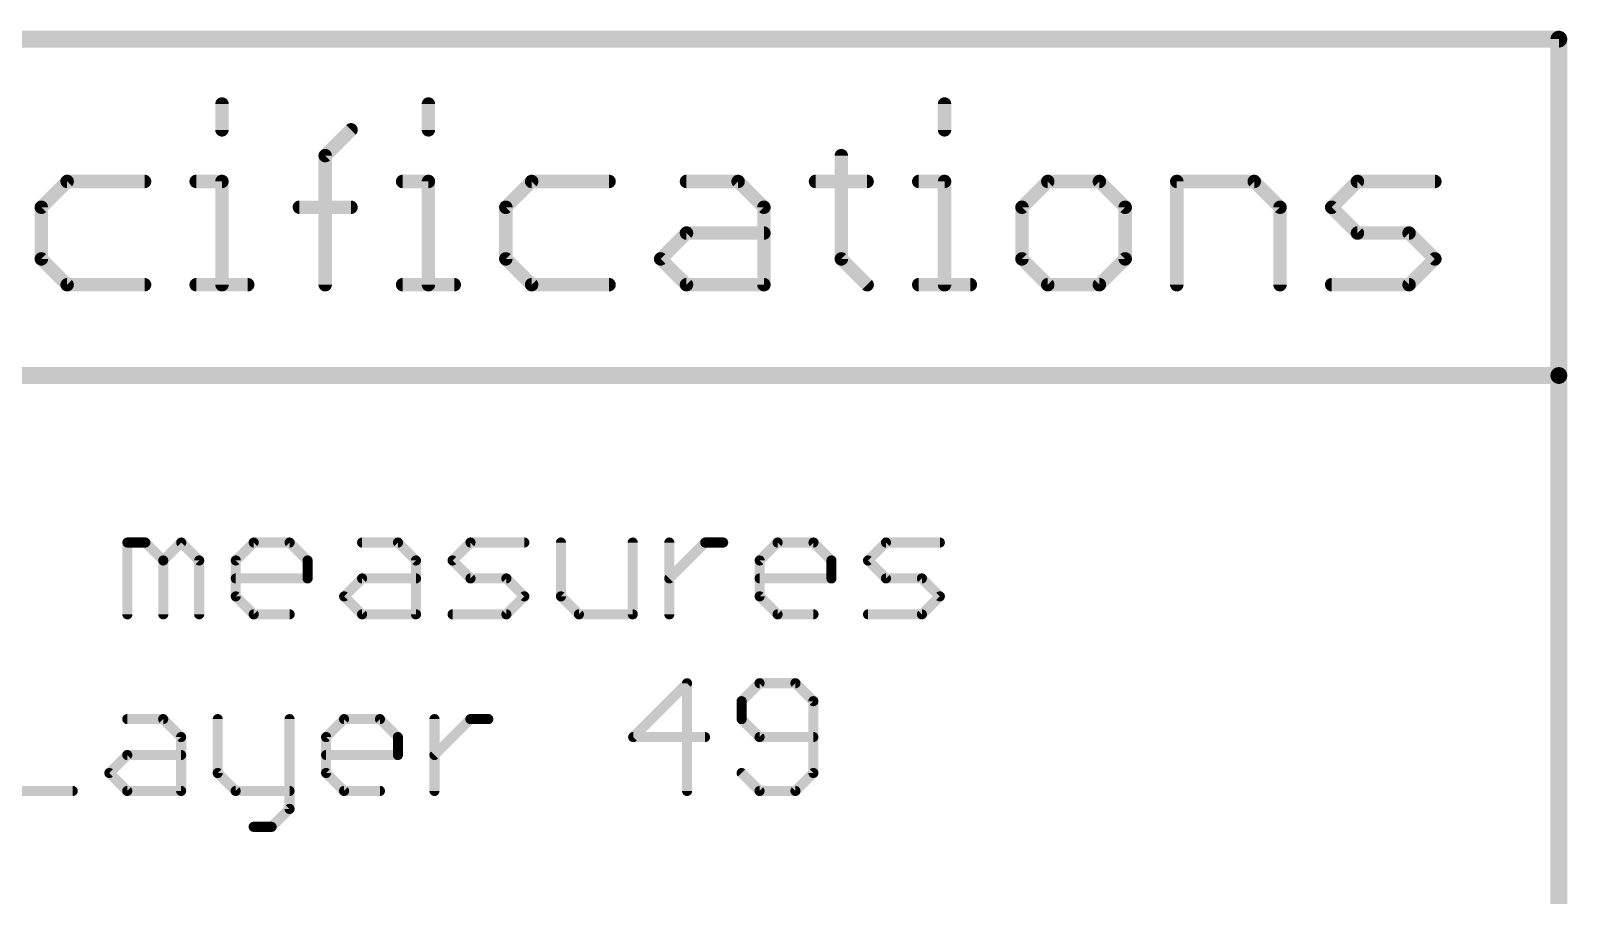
# Model space of a CAD drawing. Extents: x -1 to 129, y -23 to 41.
# Drawn here: x 106.11 to 129.32, y 28.36 to 41.42 of the extents above; entities that cross this region are included whole.
import ezdxf

# ---------------------------------------------------------------- set-up
doc = ezdxf.new("R2010")
doc.units = 0
doc.layers.add('51', color=53, linetype='CONTINUOUS')

msp = doc.modelspace()

# ---------------------------------------------------------------- linework, layer by layer
at = {"layer": '51'}
for points, const_width in [([(129.19, 41.29), (78.39, 41.29)], 0.254), ([(129.19, 36.21), (129.19, 41.29)], 0.254), ([(108.9966, 40.3102), (108.9966, 39.9204)], 0.2032), ([(112.115, 40.3102), (112.115, 39.9204)], 0.2032), ([(119.9109, 40.3102), (119.9109, 39.9204)], 0.2032), ([(110.5558, 39.5306), (110.9456, 39.9204)], 0.2032), ([(110.5558, 37.5816), (110.5558, 39.5306)], 0.2032), ([(118.3517, 39.5306), (118.3517, 37.9714)], 0.2032), ([(106.6578, 39.1408), (106.268, 38.751)], 0.2032), ([(107.8272, 39.1408), (106.6578, 39.1408)], 0.2032), ([(108.6068, 39.1408), (108.9966, 39.1408)], 0.2032), ([(108.9966, 39.1408), (108.9966, 37.5816)], 0.2032), ([(111.7252, 39.1408), (112.115, 39.1408)], 0.2032), ([(112.115, 39.1408), (112.115, 37.5816)], 0.2032), ([(113.6741, 39.1408), (113.2844, 38.751)], 0.2032), ([(114.8435, 39.1408), (113.6741, 39.1408)], 0.2032), ([(116.0129, 39.1408), (116.7925, 39.1408)], 0.2032), ([(116.7925, 39.1408), (117.1823, 38.751)], 0.2032), ([(117.9619, 39.1408), (118.7415, 39.1408)], 0.2032), ([(119.5211, 39.1408), (119.9109, 39.1408)], 0.2032), ([(119.9109, 39.1408), (119.9109, 37.5816)], 0.2032), ([(121.4701, 39.1408), (121.0803, 38.751)], 0.2032), ([(122.2497, 39.1408), (121.4701, 39.1408)], 0.2032), ([(122.6395, 38.751), (122.2497, 39.1408)], 0.2032), ([(123.4191, 37.5816), (123.4191, 39.1408)], 0.2032), ([(123.4191, 39.1408), (124.5885, 39.1408)], 0.2032), ([(124.5885, 39.1408), (124.9783, 38.751)], 0.2032), ([(125.7579, 38.751), (126.1477, 39.1408)], 0.2032), ([(126.1477, 39.1408), (127.3171, 39.1408)], 0.2032), ([(106.268, 38.751), (106.268, 37.9714)], 0.2032), ([(110.166, 38.751), (110.9456, 38.751)], 0.2032), ([(113.2844, 38.751), (113.2844, 37.9714)], 0.2032), ([(117.1823, 38.751), (117.1823, 37.5816)], 0.2032), ([(121.0803, 38.751), (121.0803, 37.9714)], 0.2032), ([(122.6395, 37.9714), (122.6395, 38.751)], 0.2032), ([(124.9783, 38.751), (124.9783, 37.5816)], 0.2032), ([(126.1477, 38.3612), (125.7579, 38.751)], 0.2032), ([(115.6231, 37.9714), (116.0129, 38.3612)], 0.2032), ([(116.0129, 38.3612), (117.1823, 38.3612)], 0.2032), ([(126.9273, 38.3612), (126.1477, 38.3612)], 0.2032), ([(127.3171, 37.9714), (126.9273, 38.3612)], 0.2032), ([(106.268, 37.9714), (106.6578, 37.5816)], 0.2032), ([(113.2844, 37.9714), (113.6741, 37.5816)], 0.2032), ([(116.0129, 37.5816), (115.6231, 37.9714)], 0.2032), ([(118.3517, 37.9714), (118.7415, 37.5816)], 0.2032), ([(121.0803, 37.9714), (121.4701, 37.5816)], 0.2032), ([(122.2497, 37.5816), (122.6395, 37.9714)], 0.2032), ([(126.9273, 37.5816), (127.3171, 37.9714)], 0.2032), ([(106.6578, 37.5816), (107.8272, 37.5816)], 0.2032), ([(108.6068, 37.5816), (109.3864, 37.5816)], 0.2032), ([(111.7252, 37.5816), (112.5048, 37.5816)], 0.2032), ([(113.6741, 37.5816), (114.8435, 37.5816)], 0.2032), ([(117.1823, 37.5816), (116.0129, 37.5816)], 0.2032), ([(119.5211, 37.5816), (120.3007, 37.5816)], 0.2032), ([(121.4701, 37.5816), (122.2497, 37.5816)], 0.2032), ([(125.7579, 37.5816), (126.9273, 37.5816)], 0.2032), ([(78.39, 36.21), (129.19, 36.21)], 0.254), ([(129.19, -13.16), (129.19, 36.21)], 0.254), ([(107.5679, 32.6032), (107.5679, 33.6879)], 0.1524), ([(107.5679, 33.6879), (107.839, 33.6879)], 0.1524), ([(107.839, 33.6879), (108.1102, 33.4167)], 0.1524), ([(108.1102, 33.4167), (108.3814, 33.6879)], 0.1524), ([(108.3814, 33.6879), (108.6525, 33.4167)], 0.1524), ([(109.205, 33.4167), (109.4762, 33.6879)], 0.1524), ([(109.4762, 33.6879), (110.0185, 33.6879)], 0.1524), ([(110.0185, 33.6879), (110.2897, 33.4167)], 0.1524), ([(111.1133, 33.6879), (111.6557, 33.6879)], 0.1524), ([(111.6557, 33.6879), (111.9268, 33.4167)], 0.1524), ([(112.4793, 33.4167), (112.7505, 33.6879)], 0.1524), ([(112.7505, 33.6879), (113.564, 33.6879)], 0.1524), ([(114.1165, 33.6879), (114.1165, 32.8744)], 0.1524), ([(115.2011, 32.6032), (115.2011, 33.6879)], 0.1524), ([(115.7536, 32.6032), (115.7536, 33.6879)], 0.1524), ([(115.7536, 33.1455), (116.296, 33.6879)], 0.1524), ([(116.296, 33.6879), (116.5671, 33.6879)], 0.1524), ([(117.1179, 33.4167), (117.3891, 33.6879)], 0.1524), ([(117.3891, 33.6879), (117.9314, 33.6879)], 0.1524), ([(117.9314, 33.6879), (118.2026, 33.4167)], 0.1524), ([(118.7551, 33.4167), (119.0263, 33.6879)], 0.1524), ([(119.0263, 33.6879), (119.8398, 33.6879)], 0.1524), ([(108.1102, 33.4167), (108.1102, 32.6032)], 0.1524), ([(108.6525, 33.4167), (108.6525, 32.6032)], 0.1524), ([(109.205, 32.8744), (109.205, 33.4167)], 0.1524), ([(110.2897, 33.4167), (110.2897, 33.1455)], 0.1524), ([(111.9268, 33.4167), (111.9268, 32.6032)], 0.1524), ([(112.7505, 33.1455), (112.4793, 33.4167)], 0.1524), ([(117.1179, 32.8744), (117.1179, 33.4167)], 0.1524), ([(118.2026, 33.4167), (118.2026, 33.1455)], 0.1524), ([(119.0263, 33.1455), (118.7551, 33.4167)], 0.1524), ([(110.2897, 33.1455), (109.205, 33.1455)], 0.1524), ([(110.8422, 32.8744), (111.1133, 33.1455)], 0.1524), ([(111.1133, 33.1455), (111.9268, 33.1455)], 0.1524), ([(113.2928, 33.1455), (112.7505, 33.1455)], 0.1524), ([(113.564, 32.8744), (113.2928, 33.1455)], 0.1524), ([(118.2026, 33.1455), (117.1179, 33.1455)], 0.1524), ([(119.5686, 33.1455), (119.0263, 33.1455)], 0.1524), ([(119.8398, 32.8744), (119.5686, 33.1455)], 0.1524), ([(109.4762, 32.6032), (109.205, 32.8744)], 0.1524), ([(111.1133, 32.6032), (110.8422, 32.8744)], 0.1524), ([(113.2928, 32.6032), (113.564, 32.8744)], 0.1524), ([(114.1165, 32.8744), (114.3876, 32.6032)], 0.1524), ([(117.3891, 32.6032), (117.1179, 32.8744)], 0.1524), ([(119.5686, 32.6032), (119.8398, 32.8744)], 0.1524), ([(110.0185, 32.6032), (109.4762, 32.6032)], 0.1524), ([(111.9268, 32.6032), (111.1133, 32.6032)], 0.1524), ([(112.4793, 32.6032), (113.2928, 32.6032)], 0.1524), ([(114.3876, 32.6032), (115.2011, 32.6032)], 0.1524), ([(117.9314, 32.6032), (117.3891, 32.6032)], 0.1524), ([(118.7551, 32.6032), (119.5686, 32.6032)], 0.1524), ([(116.0214, 31.5632), (115.2079, 30.7497)], 0.1524), ([(116.0214, 29.9362), (116.0214, 31.5632)], 0.1524), ([(117.1162, 31.5632), (116.8451, 31.292)], 0.1524), ([(117.6586, 31.5632), (117.1162, 31.5632)], 0.1524), ([(117.9297, 31.292), (117.6586, 31.5632)], 0.1524), ([(116.8451, 31.292), (116.8451, 31.0209)], 0.1524), ([(117.9297, 30.2074), (117.9297, 31.292)], 0.1524), ([(107.5662, 31.0209), (108.1085, 31.0209)], 0.1524), ([(108.1085, 31.0209), (108.3797, 30.7497)], 0.1524), ([(108.9322, 31.0209), (108.9322, 30.2074)], 0.1524), ([(110.0168, 31.0209), (110.0168, 29.665)], 0.1524), ([(110.5693, 30.7497), (110.8405, 31.0209)], 0.1524), ([(110.8405, 31.0209), (111.3828, 31.0209)], 0.1524), ([(111.3828, 31.0209), (111.654, 30.7497)], 0.1524), ([(112.2065, 29.9362), (112.2065, 31.0209)], 0.1524), ([(112.2065, 30.4785), (112.7488, 31.0209)], 0.1524), ([(112.7488, 31.0209), (113.02, 31.0209)], 0.1524), ([(116.8451, 31.0209), (117.1162, 30.7497)], 0.1524), ([(108.3797, 30.7497), (108.3797, 29.9362)], 0.1524), ([(110.5693, 30.2074), (110.5693, 30.7497)], 0.1524), ([(111.654, 30.7497), (111.654, 30.4785)], 0.1524), ([(115.2079, 30.7497), (116.2926, 30.7497)], 0.1524), ([(117.1162, 30.7497), (117.9297, 30.7497)], 0.1524), ([(107.295, 30.2074), (107.5662, 30.4785)], 0.1524), ([(107.5662, 30.4785), (108.3797, 30.4785)], 0.1524), ([(111.654, 30.4785), (110.5693, 30.4785)], 0.1524), ([(107.5662, 29.9362), (107.295, 30.2074)], 0.1524), ([(108.9322, 30.2074), (109.2033, 29.9362)], 0.1524), ([(110.8405, 29.9362), (110.5693, 30.2074)], 0.1524), ([(116.8451, 30.2074), (117.1162, 29.9362)], 0.1524), ([(117.6586, 29.9362), (117.9297, 30.2074)], 0.1524), ([(105.6578, 29.9362), (106.7425, 29.9362)], 0.1524), ([(108.3797, 29.9362), (107.5662, 29.9362)], 0.1524), ([(109.2033, 29.9362), (110.0168, 29.9362)], 0.1524), ([(111.3828, 29.9362), (110.8405, 29.9362)], 0.1524), ([(117.1162, 29.9362), (117.6586, 29.9362)], 0.1524), ([(110.0168, 29.665), (109.7456, 29.3939)], 0.1524), ([(109.7456, 29.3939), (109.4745, 29.3939)], 0.1524)]:
    msp.add_lwpolyline(points, dxfattribs=dict(at, const_width=const_width))
for points, const_width in [([(129.2535, 41.29, 1), (129.1265, 41.29)], 0.127), ([(129.19, 41.2265, 1), (129.19, 41.3535)], 0.127), ([(109.0474, 40.3102, 1), (108.9458, 40.3102)], 0.1016), ([(112.1658, 40.3102, 1), (112.0642, 40.3102)], 0.1016), ([(119.9617, 40.3102, 1), (119.8601, 40.3102)], 0.1016), ([(108.9458, 39.9204, 1), (109.0474, 39.9204)], 0.1016), ([(110.9815, 39.8845, 1), (110.9096, 39.9563)], 0.1016), ([(112.0642, 39.9204, 1), (112.1658, 39.9204)], 0.1016), ([(119.8601, 39.9204, 1), (119.9617, 39.9204)], 0.1016), ([(110.5198, 39.5665, 1), (110.5917, 39.4947)], 0.1016), ([(110.6066, 39.5306, 1), (110.505, 39.5306)], 0.1016), ([(118.4025, 39.5306, 1), (118.3009, 39.5306)], 0.1016), ([(106.6578, 39.1916, 1), (106.6578, 39.09)], 0.1016), ([(106.6937, 39.1049, 1), (106.6218, 39.1767)], 0.1016), ([(107.8272, 39.09, 1), (107.8272, 39.1916)], 0.1016), ([(108.6068, 39.1916, 1), (108.6068, 39.09)], 0.1016), ([(109.0474, 39.1408, 1), (108.9458, 39.1408)], 0.1016), ([(108.9966, 39.09, 1), (108.9966, 39.1916)], 0.1016), ([(111.7252, 39.1916, 1), (111.7252, 39.09)], 0.1016), ([(112.1658, 39.1408, 1), (112.0642, 39.1408)], 0.1016), ([(112.115, 39.09, 1), (112.115, 39.1916)], 0.1016), ([(113.6741, 39.1916, 1), (113.6741, 39.09)], 0.1016), ([(113.7101, 39.1049, 1), (113.6382, 39.1767)], 0.1016), ([(114.8435, 39.09, 1), (114.8435, 39.1916)], 0.1016), ([(116.0129, 39.1916, 1), (116.0129, 39.09)], 0.1016), ([(116.8285, 39.1767, 1), (116.7566, 39.1049)], 0.1016), ([(116.7925, 39.09, 1), (116.7925, 39.1916)], 0.1016), ([(117.9619, 39.1916, 1), (117.9619, 39.09)], 0.1016), ([(118.7415, 39.09, 1), (118.7415, 39.1916)], 0.1016), ([(119.5211, 39.1916, 1), (119.5211, 39.09)], 0.1016), ([(119.9617, 39.1408, 1), (119.8601, 39.1408)], 0.1016), ([(119.9109, 39.09, 1), (119.9109, 39.1916)], 0.1016), ([(121.4701, 39.1916, 1), (121.4701, 39.09)], 0.1016), ([(121.5061, 39.1049, 1), (121.4342, 39.1767)], 0.1016), ([(122.2857, 39.1767, 1), (122.2138, 39.1049)], 0.1016), ([(122.2497, 39.09, 1), (122.2497, 39.1916)], 0.1016), ([(123.4699, 39.1408, 1), (123.3683, 39.1408)], 0.1016), ([(123.4191, 39.1916, 1), (123.4191, 39.09)], 0.1016), ([(124.6245, 39.1767, 1), (124.5526, 39.1049)], 0.1016), ([(124.5885, 39.09, 1), (124.5885, 39.1916)], 0.1016), ([(126.1477, 39.1916, 1), (126.1477, 39.09)], 0.1016), ([(126.1836, 39.1049, 1), (126.1118, 39.1767)], 0.1016), ([(127.3171, 39.09, 1), (127.3171, 39.1916)], 0.1016), ([(106.232, 38.7869, 1), (106.3039, 38.7151)], 0.1016), ([(106.3188, 38.751, 1), (106.2172, 38.751)], 0.1016), ([(110.166, 38.8018, 1), (110.166, 38.7002)], 0.1016), ([(110.9456, 38.7002, 1), (110.9456, 38.8018)], 0.1016), ([(113.2484, 38.7869, 1), (113.3203, 38.7151)], 0.1016), ([(113.3351, 38.751, 1), (113.2336, 38.751)], 0.1016), ([(117.2331, 38.751, 1), (117.1315, 38.751)], 0.1016), ([(117.1464, 38.7151, 1), (117.2183, 38.7869)], 0.1016), ([(121.1311, 38.751, 1), (121.0295, 38.751)], 0.1016), ([(121.0444, 38.7869, 1), (121.1163, 38.7151)], 0.1016), ([(122.6903, 38.751, 1), (122.5887, 38.751)], 0.1016), ([(122.6036, 38.7151, 1), (122.6755, 38.7869)], 0.1016), ([(125.0291, 38.751, 1), (124.9275, 38.751)], 0.1016), ([(124.9424, 38.7151, 1), (125.0143, 38.7869)], 0.1016), ([(125.7939, 38.7869, 1), (125.722, 38.7151)], 0.1016), ([(125.722, 38.7869, 1), (125.7939, 38.7151)], 0.1016), ([(116.0129, 38.412, 1), (116.0129, 38.3104)], 0.1016), ([(116.0489, 38.3253, 1), (115.977, 38.3971)], 0.1016), ([(117.1823, 38.3104, 1), (117.1823, 38.412)], 0.1016), ([(126.1477, 38.412, 1), (126.1477, 38.3104)], 0.1016), ([(126.1118, 38.3253, 1), (126.1836, 38.3971)], 0.1016), ([(126.9632, 38.3971, 1), (126.8914, 38.3253)], 0.1016), ([(126.9273, 38.3104, 1), (126.9273, 38.412)], 0.1016), ([(106.3039, 38.0073, 1), (106.232, 37.9355)], 0.1016), ([(113.3203, 38.0073, 1), (113.2484, 37.9355)], 0.1016), ([(115.6591, 38.0073, 1), (115.5872, 37.9355)], 0.1016), ([(118.3877, 38.0073, 1), (118.3158, 37.9355)], 0.1016), ([(121.1163, 38.0073, 1), (121.0444, 37.9355)], 0.1016), ([(122.6755, 37.9355, 1), (122.6036, 38.0073)], 0.1016), ([(127.353, 37.9355, 1), (127.2812, 38.0073)], 0.1016), ([(106.2172, 37.9714, 1), (106.3188, 37.9714)], 0.1016), ([(113.2336, 37.9714, 1), (113.3351, 37.9714)], 0.1016), ([(115.5872, 38.0073, 1), (115.6591, 37.9355)], 0.1016), ([(118.3009, 37.9714, 1), (118.4025, 37.9714)], 0.1016), ([(121.0295, 37.9714, 1), (121.1311, 37.9714)], 0.1016), ([(122.5887, 37.9714, 1), (122.6903, 37.9714)], 0.1016), ([(127.2812, 37.9355, 1), (127.353, 38.0073)], 0.1016), ([(106.6578, 37.6324, 1), (106.6578, 37.5308)], 0.1016), ([(106.6218, 37.5457, 1), (106.6937, 37.6175)], 0.1016), ([(107.8272, 37.5308, 1), (107.8272, 37.6324)], 0.1016), ([(108.6068, 37.6324, 1), (108.6068, 37.5308)], 0.1016), ([(108.9458, 37.5816, 1), (109.0474, 37.5816)], 0.1016), ([(109.3864, 37.5308, 1), (109.3864, 37.6324)], 0.1016), ([(110.505, 37.5816, 1), (110.6066, 37.5816)], 0.1016), ([(111.7252, 37.6324, 1), (111.7252, 37.5308)], 0.1016), ([(112.0642, 37.5816, 1), (112.1658, 37.5816)], 0.1016), ([(112.5048, 37.5308, 1), (112.5048, 37.6324)], 0.1016), ([(113.6741, 37.6324, 1), (113.6741, 37.5308)], 0.1016), ([(113.6382, 37.5457, 1), (113.7101, 37.6175)], 0.1016), ([(114.8435, 37.5308, 1), (114.8435, 37.6324)], 0.1016), ([(116.0129, 37.6324, 1), (116.0129, 37.5308)], 0.1016), ([(115.977, 37.5457, 1), (116.0489, 37.6175)], 0.1016), ([(117.1315, 37.5816, 1), (117.2331, 37.5816)], 0.1016), ([(117.1823, 37.5308, 1), (117.1823, 37.6324)], 0.1016), ([(118.7056, 37.5457, 1), (118.7775, 37.6175)], 0.1016), ([(119.5211, 37.6324, 1), (119.5211, 37.5308)], 0.1016), ([(119.8601, 37.5816, 1), (119.9617, 37.5816)], 0.1016), ([(120.3007, 37.5308, 1), (120.3007, 37.6324)], 0.1016), ([(121.4701, 37.6324, 1), (121.4701, 37.5308)], 0.1016), ([(121.4342, 37.5457, 1), (121.5061, 37.6175)], 0.1016), ([(122.2138, 37.6175, 1), (122.2857, 37.5457)], 0.1016), ([(122.2497, 37.5308, 1), (122.2497, 37.6324)], 0.1016), ([(123.3683, 37.5816, 1), (123.4699, 37.5816)], 0.1016), ([(124.9275, 37.5816, 1), (125.0291, 37.5816)], 0.1016), ([(125.7579, 37.6324, 1), (125.7579, 37.5308)], 0.1016), ([(126.8914, 37.6175, 1), (126.9632, 37.5457)], 0.1016), ([(126.9273, 37.5308, 1), (126.9273, 37.6324)], 0.1016), ([(129.2535, 36.21, 1), (129.1265, 36.21)], 0.127), ([(129.1265, 36.21, 1), (129.2535, 36.21)], 0.127), ([(129.19, 36.1465, 1), (129.19, 36.2735)], 0.127), ([(107.606, 33.6879, 1), (107.5298, 33.6879)], 0.0762), ([(107.5679, 33.726, 1), (107.5679, 33.6498)], 0.0762), ([(107.866, 33.7148, 1), (107.8121, 33.6609)], 0.0762), ([(107.839, 33.6498, 1), (107.839, 33.726)], 0.0762), ([(108.4083, 33.7148, 1), (108.3544, 33.6609)], 0.0762), ([(108.4083, 33.6609, 1), (108.3544, 33.7148)], 0.0762), ([(109.4762, 33.726, 1), (109.4762, 33.6498)], 0.0762), ([(109.5031, 33.6609, 1), (109.4492, 33.7148)], 0.0762), ([(110.0454, 33.7148, 1), (109.9916, 33.6609)], 0.0762), ([(110.0185, 33.6498, 1), (110.0185, 33.726)], 0.0762), ([(111.1133, 33.726, 1), (111.1133, 33.6498)], 0.0762), ([(111.6826, 33.7148, 1), (111.6287, 33.6609)], 0.0762), ([(111.6557, 33.6498, 1), (111.6557, 33.726)], 0.0762), ([(112.7505, 33.726, 1), (112.7505, 33.6498)], 0.0762), ([(112.7774, 33.6609, 1), (112.7235, 33.7148)], 0.0762), ([(113.564, 33.6498, 1), (113.564, 33.726)], 0.0762), ([(114.1546, 33.6879, 1), (114.0784, 33.6879)], 0.0762), ([(115.2392, 33.6879, 1), (115.163, 33.6879)], 0.0762), ([(115.7917, 33.6879, 1), (115.7155, 33.6879)], 0.0762), ([(116.296, 33.726, 1), (116.296, 33.6498)], 0.0762), ([(116.3229, 33.6609, 1), (116.269, 33.7148)], 0.0762), ([(116.5671, 33.6498, 1), (116.5671, 33.726)], 0.0762), ([(117.3891, 33.726, 1), (117.3891, 33.6498)], 0.0762), ([(117.416, 33.6609, 1), (117.3622, 33.7148)], 0.0762), ([(117.9584, 33.7148, 1), (117.9045, 33.6609)], 0.0762), ([(117.9314, 33.6498, 1), (117.9314, 33.726)], 0.0762), ([(119.0263, 33.726, 1), (119.0263, 33.6498)], 0.0762), ([(119.0532, 33.6609, 1), (118.9993, 33.7148)], 0.0762), ([(119.8398, 33.6498, 1), (119.8398, 33.726)], 0.0762), ([(108.1483, 33.4167, 1), (108.0721, 33.4167)], 0.0762), ([(108.0832, 33.4436, 1), (108.1371, 33.3898)], 0.0762), ([(108.0832, 33.3898, 1), (108.1371, 33.4436)], 0.0762), ([(108.6906, 33.4167, 1), (108.6144, 33.4167)], 0.0762), ([(108.6256, 33.3898, 1), (108.6795, 33.4436)], 0.0762), ([(109.2431, 33.4167, 1), (109.1669, 33.4167)], 0.0762), ([(109.1781, 33.4436, 1), (109.232, 33.3898)], 0.0762), ([(110.3278, 33.4167, 1), (110.2516, 33.4167)], 0.0762), ([(110.2627, 33.3898, 1), (110.3166, 33.4436)], 0.0762), ([(111.9649, 33.4167, 1), (111.8887, 33.4167)], 0.0762), ([(111.8999, 33.3898, 1), (111.9538, 33.4436)], 0.0762), ([(112.5063, 33.4436, 1), (112.4524, 33.3898)], 0.0762), ([(112.4524, 33.4436, 1), (112.5063, 33.3898)], 0.0762), ([(117.156, 33.4167, 1), (117.0798, 33.4167)], 0.0762), ([(117.091, 33.4436, 1), (117.1449, 33.3898)], 0.0762), ([(118.2407, 33.4167, 1), (118.1645, 33.4167)], 0.0762), ([(118.1757, 33.3898, 1), (118.2295, 33.4436)], 0.0762), ([(118.782, 33.4436, 1), (118.7281, 33.3898)], 0.0762), ([(118.7281, 33.4436, 1), (118.782, 33.3898)], 0.0762), ([(109.205, 33.1836, 1), (109.205, 33.1074)], 0.0762), ([(110.2897, 33.1074, 1), (110.2897, 33.1836)], 0.0762), ([(111.1133, 33.1836, 1), (111.1133, 33.1074)], 0.0762), ([(111.1403, 33.1186, 1), (111.0864, 33.1725)], 0.0762), ([(111.9268, 33.1074, 1), (111.9268, 33.1836)], 0.0762), ([(112.7505, 33.1836, 1), (112.7505, 33.1074)], 0.0762), ([(112.7235, 33.1186, 1), (112.7774, 33.1725)], 0.0762), ([(113.3198, 33.1725, 1), (113.2659, 33.1186)], 0.0762), ([(113.2928, 33.1074, 1), (113.2928, 33.1836)], 0.0762), ([(115.7267, 33.1725, 1), (115.7806, 33.1186)], 0.0762), ([(117.1179, 33.1836, 1), (117.1179, 33.1074)], 0.0762), ([(118.2026, 33.1074, 1), (118.2026, 33.1836)], 0.0762), ([(119.0263, 33.1836, 1), (119.0263, 33.1074)], 0.0762), ([(118.9993, 33.1186, 1), (119.0532, 33.1725)], 0.0762), ([(119.5955, 33.1725, 1), (119.5416, 33.1186)], 0.0762), ([(119.5686, 33.1074, 1), (119.5686, 33.1836)], 0.0762), ([(110.2516, 33.1455, 1), (110.3278, 33.1455)], 0.0762), ([(118.1645, 33.1455, 1), (118.2407, 33.1455)], 0.0762), ([(109.232, 32.9013, 1), (109.1781, 32.8474)], 0.0762), ([(109.1669, 32.8744, 1), (109.2431, 32.8744)], 0.0762), ([(110.8691, 32.9013, 1), (110.8152, 32.8474)], 0.0762), ([(110.8152, 32.9013, 1), (110.8691, 32.8474)], 0.0762), ([(113.5909, 32.8474, 1), (113.537, 32.9013)], 0.0762), ([(113.537, 32.8474, 1), (113.5909, 32.9013)], 0.0762), ([(114.1434, 32.9013, 1), (114.0895, 32.8474)], 0.0762), ([(114.0784, 32.8744, 1), (114.1546, 32.8744)], 0.0762), ([(117.1449, 32.9013, 1), (117.091, 32.8474)], 0.0762), ([(117.0798, 32.8744, 1), (117.156, 32.8744)], 0.0762), ([(119.8667, 32.8474, 1), (119.8128, 32.9013)], 0.0762), ([(119.8128, 32.8474, 1), (119.8667, 32.9013)], 0.0762), ([(107.5298, 32.6032, 1), (107.606, 32.6032)], 0.0762), ([(108.0721, 32.6032, 1), (108.1483, 32.6032)], 0.0762), ([(108.6144, 32.6032, 1), (108.6906, 32.6032)], 0.0762), ([(109.4762, 32.6413, 1), (109.4762, 32.5651)], 0.0762), ([(109.4492, 32.5763, 1), (109.5031, 32.6301)], 0.0762), ([(110.0185, 32.5651, 1), (110.0185, 32.6413)], 0.0762), ([(111.1133, 32.6413, 1), (111.1133, 32.5651)], 0.0762), ([(111.0864, 32.5763, 1), (111.1403, 32.6301)], 0.0762), ([(111.8887, 32.6032, 1), (111.9649, 32.6032)], 0.0762), ([(111.9268, 32.5651, 1), (111.9268, 32.6413)], 0.0762), ([(112.4793, 32.6413, 1), (112.4793, 32.5651)], 0.0762), ([(113.2659, 32.6301, 1), (113.3198, 32.5763)], 0.0762), ([(113.2928, 32.5651, 1), (113.2928, 32.6413)], 0.0762), ([(114.3876, 32.6413, 1), (114.3876, 32.5651)], 0.0762), ([(114.3607, 32.5763, 1), (114.4146, 32.6301)], 0.0762), ([(115.163, 32.6032, 1), (115.2392, 32.6032)], 0.0762), ([(115.2011, 32.5651, 1), (115.2011, 32.6413)], 0.0762), ([(115.7155, 32.6032, 1), (115.7917, 32.6032)], 0.0762), ([(117.3891, 32.6413, 1), (117.3891, 32.5651)], 0.0762), ([(117.3622, 32.5763, 1), (117.416, 32.6301)], 0.0762), ([(117.9314, 32.5651, 1), (117.9314, 32.6413)], 0.0762), ([(118.7551, 32.6413, 1), (118.7551, 32.5651)], 0.0762), ([(119.5416, 32.6301, 1), (119.5955, 32.5763)], 0.0762), ([(119.5686, 32.5651, 1), (119.5686, 32.6413)], 0.0762), ([(116.0595, 31.5632, 1), (115.9833, 31.5632)], 0.0762), ([(116.0484, 31.5362, 1), (115.9945, 31.5901)], 0.0762), ([(117.1162, 31.6013, 1), (117.1162, 31.5251)], 0.0762), ([(117.1432, 31.5362, 1), (117.0893, 31.5901)], 0.0762), ([(117.6855, 31.5901, 1), (117.6316, 31.5362)], 0.0762), ([(117.6586, 31.5251, 1), (117.6586, 31.6013)], 0.0762), ([(116.8181, 31.319, 1), (116.872, 31.2651)], 0.0762), ([(116.8832, 31.292, 1), (116.807, 31.292)], 0.0762), ([(117.9678, 31.292, 1), (117.8916, 31.292)], 0.0762), ([(117.9028, 31.2651, 1), (117.9567, 31.319)], 0.0762), ([(107.5662, 31.059, 1), (107.5662, 30.9828)], 0.0762), ([(108.1354, 31.0478, 1), (108.0815, 30.9939)], 0.0762), ([(108.1085, 30.9828, 1), (108.1085, 31.059)], 0.0762), ([(108.9703, 31.0209, 1), (108.8941, 31.0209)], 0.0762), ([(110.0549, 31.0209, 1), (109.9787, 31.0209)], 0.0762), ([(110.8405, 31.059, 1), (110.8405, 30.9828)], 0.0762), ([(110.8674, 30.9939, 1), (110.8135, 31.0478)], 0.0762), ([(111.4097, 31.0478, 1), (111.3559, 30.9939)], 0.0762), ([(111.3828, 30.9828, 1), (111.3828, 31.059)], 0.0762), ([(112.2446, 31.0209, 1), (112.1684, 31.0209)], 0.0762), ([(112.7488, 31.059, 1), (112.7488, 30.9828)], 0.0762), ([(112.7757, 30.9939, 1), (112.7219, 31.0478)], 0.0762), ([(113.02, 30.9828, 1), (113.02, 31.059)], 0.0762), ([(116.872, 31.0478, 1), (116.8181, 30.9939)], 0.0762), ([(116.807, 31.0209, 1), (116.8832, 31.0209)], 0.0762), ([(108.4178, 30.7497, 1), (108.3416, 30.7497)], 0.0762), ([(108.3527, 30.7228, 1), (108.4066, 30.7766)], 0.0762), ([(110.6074, 30.7497, 1), (110.5312, 30.7497)], 0.0762), ([(110.5424, 30.7766, 1), (110.5963, 30.7228)], 0.0762), ([(111.6921, 30.7497, 1), (111.6159, 30.7497)], 0.0762), ([(111.627, 30.7228, 1), (111.6809, 30.7766)], 0.0762), ([(115.2079, 30.7878, 1), (115.2079, 30.7116)], 0.0762), ([(115.181, 30.7766, 1), (115.2349, 30.7228)], 0.0762), ([(116.2926, 30.7116, 1), (116.2926, 30.7878)], 0.0762), ([(117.1162, 30.7878, 1), (117.1162, 30.7116)], 0.0762), ([(117.0893, 30.7228, 1), (117.1432, 30.7766)], 0.0762), ([(117.9297, 30.7116, 1), (117.9297, 30.7878)], 0.0762), ([(107.5662, 30.5166, 1), (107.5662, 30.4404)], 0.0762), ([(107.5931, 30.4516, 1), (107.5392, 30.5055)], 0.0762), ([(108.3797, 30.4404, 1), (108.3797, 30.5166)], 0.0762), ([(110.5693, 30.5166, 1), (110.5693, 30.4404)], 0.0762), ([(111.6159, 30.4785, 1), (111.6921, 30.4785)], 0.0762), ([(111.654, 30.4404, 1), (111.654, 30.5166)], 0.0762), ([(112.1795, 30.5055, 1), (112.2334, 30.4516)], 0.0762), ([(107.3219, 30.2343, 1), (107.2681, 30.1804)], 0.0762), ([(107.2681, 30.2343, 1), (107.3219, 30.1804)], 0.0762), ([(108.9591, 30.2343, 1), (108.9052, 30.1804)], 0.0762), ([(108.8941, 30.2074, 1), (108.9703, 30.2074)], 0.0762), ([(110.5963, 30.2343, 1), (110.5424, 30.1804)], 0.0762), ([(110.5312, 30.2074, 1), (110.6074, 30.2074)], 0.0762), ([(116.872, 30.2343, 1), (116.8181, 30.1804)], 0.0762), ([(117.8916, 30.2074, 1), (117.9678, 30.2074)], 0.0762), ([(117.9567, 30.1804, 1), (117.9028, 30.2343)], 0.0762), ([(106.7425, 29.8981, 1), (106.7425, 29.9743)], 0.0762), ([(107.5662, 29.9743, 1), (107.5662, 29.8981)], 0.0762), ([(107.5392, 29.9093, 1), (107.5931, 29.9631)], 0.0762), ([(108.3416, 29.9362, 1), (108.4178, 29.9362)], 0.0762), ([(108.3797, 29.8981, 1), (108.3797, 29.9743)], 0.0762), ([(109.2033, 29.9743, 1), (109.2033, 29.8981)], 0.0762), ([(109.1764, 29.9093, 1), (109.2303, 29.9631)], 0.0762), ([(110.0168, 29.8981, 1), (110.0168, 29.9743)], 0.0762), ([(110.8405, 29.9743, 1), (110.8405, 29.8981)], 0.0762), ([(110.8135, 29.9093, 1), (110.8674, 29.9631)], 0.0762), ([(111.3828, 29.8981, 1), (111.3828, 29.9743)], 0.0762), ([(112.1684, 29.9362, 1), (112.2446, 29.9362)], 0.0762), ([(115.9833, 29.9362, 1), (116.0595, 29.9362)], 0.0762), ([(117.1162, 29.9743, 1), (117.1162, 29.8981)], 0.0762), ([(117.0893, 29.9093, 1), (117.1432, 29.9631)], 0.0762), ([(117.6316, 29.9631, 1), (117.6855, 29.9093)], 0.0762), ([(117.6586, 29.8981, 1), (117.6586, 29.9743)], 0.0762), ([(110.0438, 29.6381, 1), (109.9899, 29.692)], 0.0762), ([(109.9787, 29.665, 1), (110.0549, 29.665)], 0.0762), ([(109.4745, 29.432, 1), (109.4745, 29.3558)], 0.0762), ([(109.7187, 29.4208, 1), (109.7726, 29.3669)], 0.0762), ([(109.7456, 29.3558, 1), (109.7456, 29.432)], 0.0762)]:
    msp.add_lwpolyline(points, format="xyb", dxfattribs=dict(at, const_width=const_width))

doc.saveas('drawing.dxf')
